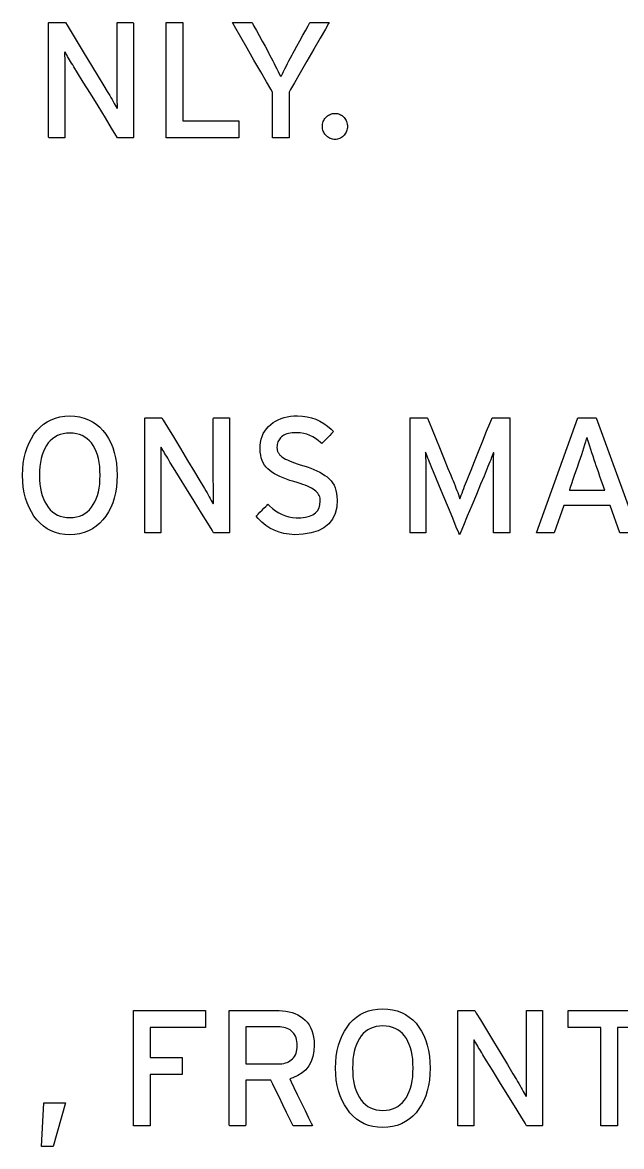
# Model space of a CAD drawing. Extents: x 1 to 47.7, y 0.2 to 35.
# Drawn here: x 10.82 to 12.182, y 24.453 to 27.012 of the extents above; entities that cross this region are included whole.
import ezdxf

# ---------------------------------------------------------------- set-up
doc = ezdxf.new("R2010")
doc.units = 0
doc.header["$MEASUREMENT"] = 0
doc.layers.add('7_0_____DWG', color=7, linetype='CONTINUOUS')

msp = doc.modelspace()

# ---------------------------------------------------------------- linework, layer by layer
at = {"layer": '7_0_____DWG'}
for points in [[(11.0358, 26.75), (11.0321, 26.756), (11.0223, 26.772), (11.0081, 26.7951), (10.9914, 26.8222), (10.9741, 26.8504), (10.9579, 26.8766), (10.9447, 26.898), (10.9365, 26.9114), (10.9338, 26.9158), (10.9313, 26.9199), (10.929, 26.9239), (10.9267, 26.9277), (10.9244, 26.9315), (10.9223, 26.9352), (10.9202, 26.9387), (10.9182, 26.9421), (10.9163, 26.9454), (10.9155, 26.9433), (10.9155, 26.937), (10.9156, 26.9305), (10.9156, 26.9237), (10.9156, 26.9168), (10.9157, 26.9097), (10.9157, 26.9024), (10.9158, 26.8949), (10.9159, 26.8871), (10.9159, 26.8823), (10.9159, 26.8701), (10.9159, 26.8517), (10.9159, 26.8297), (10.9159, 26.8063), (10.9159, 26.7843), (10.9159, 26.7659), (10.9159, 26.7537), (10.9159, 26.75), (10.9142, 26.75), (10.9103, 26.75), (10.9049, 26.75), (10.8988, 26.75), (10.8925, 26.75), (10.8867, 26.75), (10.8821, 26.75), (10.8794, 26.75), (10.8789, 26.7518), (10.8789, 26.7688), (10.8789, 26.7998), (10.8789, 26.8399), (10.8789, 26.8844), (10.8789, 26.9286), (10.8789, 26.9677), (10.8789, 26.9969), (10.8789, 27.0116), (10.8797, 27.0124), (10.8829, 27.0124), (10.8879, 27.0124), (10.8941, 27.0124), (10.9007, 27.0124), (10.9071, 27.0124), (10.9126, 27.0124), (10.9163, 27.0124), (10.9178, 27.0124), (10.9213, 27.0065), (10.9307, 26.9909), (10.9442, 26.9685), (10.9602, 26.9421), (10.9767, 26.9147), (10.9921, 26.8892), (11.0046, 26.8684), (11.0125, 26.8553), (11.0152, 26.8508), (11.0181, 26.8459), (11.0208, 26.8412), (11.0234, 26.8367), (11.0259, 26.8323), (11.0282, 26.8281), (11.0305, 26.8241), (11.0326, 26.8202), (11.0347, 26.8166), (11.0354, 26.8187), (11.0354, 26.8252), (11.0353, 26.8318), (11.0353, 26.8387), (11.0352, 26.8458), (11.0352, 26.853), (11.0352, 26.8604), (11.0351, 26.868), (11.0351, 26.8758), (11.0351, 26.8806), (11.0351, 26.8928), (11.0351, 26.9111), (11.0351, 26.9331), (11.0351, 26.9563), (11.0351, 26.9783), (11.0351, 26.9966), (11.0351, 27.0087), (11.0352, 27.0124), (11.0369, 27.0124), (11.0407, 27.0124), (11.0461, 27.0124), (11.0522, 27.0124), (11.0586, 27.0124), (11.0643, 27.0124), (11.0689, 27.0124), (11.0716, 27.0124), (11.0721, 27.0105), (11.0721, 26.9935), (11.0721, 26.9626), (11.0721, 26.9225), (11.0721, 26.878), (11.0721, 26.8338), (11.0721, 26.7947), (11.0721, 26.7654), (11.0721, 26.7508), (11.0714, 26.75), (11.0684, 26.75), (11.0637, 26.75), (11.0579, 26.75), (11.0517, 26.75), (11.0458, 26.75), (11.0407, 26.75), (11.0372, 26.75)], [(11.4262, 26.8537), (11.4262, 26.8498), (11.4262, 26.8396), (11.4262, 26.8248), (11.4262, 26.8076), (11.4262, 26.7897), (11.4262, 26.7731), (11.4262, 26.7597), (11.4262, 26.7516), (11.426, 26.75), (11.4237, 26.75), (11.4192, 26.75), (11.4134, 26.75), (11.4069, 26.75), (11.4004, 26.75), (11.3947, 26.75), (11.3904, 26.75), (11.3883, 26.75), (11.3882, 26.7521), (11.3882, 26.7608), (11.3882, 26.7745), (11.3882, 26.7913), (11.3882, 26.8092), (11.3882, 26.8264), (11.3882, 26.8408), (11.3882, 26.8506), (11.3881, 26.8539), (11.3842, 26.8608), (11.3747, 26.8772), (11.3615, 26.9002), (11.3462, 26.9268), (11.3305, 26.9541), (11.3161, 26.9792), (11.3047, 26.999), (11.2981, 27.0106), (11.2974, 27.0124), (11.3004, 27.0124), (11.3058, 27.0124), (11.3128, 27.0124), (11.3204, 27.0124), (11.328, 27.0124), (11.3346, 27.0124), (11.3394, 27.0124), (11.3416, 27.0124), (11.3427, 27.0106), (11.3462, 27.0041), (11.3516, 26.9943), (11.3581, 26.9824), (11.3649, 26.9699), (11.3714, 26.9581), (11.3767, 26.9483), (11.3802, 26.9418), (11.3819, 26.9387), (11.3856, 26.9317), (11.3891, 26.9251), (11.3924, 26.9186), (11.3955, 26.9124), (11.3985, 26.9065), (11.4013, 26.9008), (11.4039, 26.8954), (11.4064, 26.8902), (11.4087, 26.8906), (11.4111, 26.8956), (11.4136, 26.901), (11.4164, 26.9066), (11.4194, 26.9125), (11.4225, 26.9187), (11.4259, 26.9252), (11.4294, 26.9319), (11.4332, 26.939), (11.4348, 26.9419), (11.4385, 26.9487), (11.4441, 26.9588), (11.4506, 26.9709), (11.4575, 26.9834), (11.464, 26.9952), (11.4693, 27.0048), (11.4726, 27.0109), (11.4735, 27.0124), (11.476, 27.0124), (11.4809, 27.0124), (11.4876, 27.0124), (11.495, 27.0124), (11.5026, 27.0124), (11.5093, 27.0124), (11.5144, 27.0124), (11.5171, 27.0124), (11.5159, 27.0099), (11.5088, 26.9975), (11.4971, 26.977), (11.4825, 26.9517), (11.4668, 26.9243), (11.4516, 26.8978), (11.4386, 26.8753), (11.4296, 26.8596)], [(11.559, 26.7754), (11.5588, 26.7726), (11.5584, 26.7699), (11.5578, 26.7673), (11.5569, 26.7648), (11.5559, 26.7624), (11.5547, 26.7601), (11.5532, 26.758), (11.5516, 26.7559), (11.5497, 26.7539), (11.5477, 26.7521), (11.5456, 26.7506), (11.5434, 26.7492), (11.541, 26.7481), (11.5386, 26.7472), (11.536, 26.7465), (11.5332, 26.746), (11.5304, 26.7458), (11.5276, 26.746), (11.525, 26.7465), (11.5225, 26.7472), (11.52, 26.7481), (11.5177, 26.7492), (11.5155, 26.7506), (11.5134, 26.7521), (11.5114, 26.7539), (11.5095, 26.7559), (11.5077, 26.758), (11.5062, 26.7601), (11.5048, 26.7624), (11.5038, 26.7648), (11.5029, 26.7673), (11.5023, 26.7699), (11.502, 26.7726), (11.5019, 26.7754), (11.502, 26.7784), (11.5023, 26.7812), (11.5029, 26.784), (11.5038, 26.7866), (11.5048, 26.789), (11.5062, 26.7914), (11.5077, 26.7937), (11.5095, 26.7958), (11.5114, 26.7978), (11.5134, 26.7995), (11.5155, 26.801), (11.5177, 26.8023), (11.52, 26.8034), (11.5225, 26.8042), (11.525, 26.8048), (11.5276, 26.8053), (11.5304, 26.8054), (11.5332, 26.8053), (11.536, 26.8048), (11.5386, 26.8042), (11.541, 26.8034), (11.5434, 26.8023), (11.5456, 26.801), (11.5477, 26.7995), (11.5497, 26.7978), (11.5516, 26.7958), (11.5532, 26.7937), (11.5547, 26.7914), (11.5559, 26.789), (11.5569, 26.7866), (11.5578, 26.784), (11.5584, 26.7812), (11.5588, 26.7784)], [(11.0349, 25.9813), (11.0344, 25.9673), (11.0332, 25.954), (11.0312, 25.9414), (11.0284, 25.9295), (11.0248, 25.9182), (11.0204, 25.9076), (11.0153, 25.8977), (11.0094, 25.8884), (11.0027, 25.8798), (10.9953, 25.872), (10.9873, 25.8652), (10.9788, 25.8595), (10.9696, 25.8547), (10.9598, 25.851), (10.9495, 25.8482), (10.9386, 25.8465), (10.9271, 25.8458), (10.9156, 25.8465), (10.9048, 25.8482), (10.8946, 25.851), (10.885, 25.8547), (10.8759, 25.8595), (10.8675, 25.8652), (10.8597, 25.872), (10.8524, 25.8798), (10.8457, 25.8884), (10.8397, 25.8977), (10.8344, 25.9076), (10.83, 25.9182), (10.8263, 25.9295), (10.8234, 25.9414), (10.8214, 25.954), (10.8201, 25.9673), (10.8196, 25.9813), (10.8201, 25.9953), (10.8214, 26.0086), (10.8234, 26.0212), (10.8263, 26.0332), (10.83, 26.0446), (10.8344, 26.0552), (10.8397, 26.0653), (10.8457, 26.0746), (10.8524, 26.0833), (10.8597, 26.0909), (10.8675, 26.0976), (10.8759, 26.1032), (10.885, 26.1079), (10.8946, 26.1116), (10.9048, 26.1142), (10.9156, 26.1159), (10.9271, 26.1166), (10.9386, 26.1159), (10.9495, 26.1142), (10.9598, 26.1116), (10.9696, 26.1079), (10.9788, 26.1032), (10.9873, 26.0976), (10.9953, 26.0909), (11.0027, 26.0833), (11.0094, 26.0746), (11.0153, 26.0653), (11.0204, 26.0552), (11.0248, 26.0446), (11.0284, 26.0332), (11.0312, 26.0212), (11.0332, 26.0086), (11.0344, 25.9953)], [(11.2544, 25.85), (11.2508, 25.856), (11.2409, 25.872), (11.2267, 25.8951), (11.21, 25.9222), (11.1927, 25.9504), (11.1765, 25.9766), (11.1634, 25.998), (11.1551, 26.0114), (11.1524, 26.0158), (11.15, 26.0199), (11.1476, 26.0239), (11.1453, 26.0278), (11.143, 26.0315), (11.1409, 26.0352), (11.1388, 26.0387), (11.1368, 26.0421), (11.1349, 26.0454), (11.1341, 26.0433), (11.1342, 26.037), (11.1342, 26.0305), (11.1342, 26.0237), (11.1342, 26.0168), (11.1343, 26.0097), (11.1343, 26.0024), (11.1344, 25.9949), (11.1345, 25.9871), (11.1345, 25.9823), (11.1345, 25.9701), (11.1345, 25.9517), (11.1345, 25.9297), (11.1345, 25.9063), (11.1345, 25.8843), (11.1345, 25.8659), (11.1345, 25.8537), (11.1345, 25.85), (11.1328, 25.85), (11.1289, 25.85), (11.1236, 25.85), (11.1174, 25.85), (11.1111, 25.85), (11.1053, 25.85), (11.1007, 25.85), (11.098, 25.85), (11.0976, 25.8518), (11.0976, 25.8688), (11.0976, 25.8998), (11.0976, 25.9399), (11.0976, 25.9844), (11.0976, 26.0286), (11.0976, 26.0677), (11.0976, 26.0969), (11.0976, 26.1116), (11.0983, 26.1124), (11.1015, 26.1124), (11.1065, 26.1124), (11.1127, 26.1124), (11.1194, 26.1124), (11.1257, 26.1124), (11.1312, 26.1124), (11.135, 26.1124), (11.1364, 26.1124), (11.1399, 26.1065), (11.1493, 26.091), (11.1629, 26.0685), (11.1788, 26.0421), (11.1953, 26.0147), (11.2107, 25.9892), (11.2233, 25.9684), (11.2312, 25.9553), (11.2338, 25.9508), (11.2367, 25.9459), (11.2394, 25.9412), (11.242, 25.9367), (11.2445, 25.9323), (11.2469, 25.9281), (11.2491, 25.9241), (11.2513, 25.9202), (11.2533, 25.9166), (11.2541, 25.9187), (11.254, 25.9252), (11.2539, 25.9319), (11.2539, 25.9387), (11.2538, 25.9458), (11.2538, 25.953), (11.2538, 25.9604), (11.2537, 25.968), (11.2537, 25.9758), (11.2537, 25.9806), (11.2537, 25.9928), (11.2537, 26.0111), (11.2537, 26.0331), (11.2537, 26.0563), (11.2537, 26.0783), (11.2537, 26.0966), (11.2537, 26.1087), (11.2538, 26.1124), (11.2555, 26.1124), (11.2593, 26.1124), (11.2647, 26.1124), (11.2709, 26.1124), (11.2772, 26.1124), (11.2829, 26.1124), (11.2875, 26.1124), (11.2902, 26.1124), (11.2907, 26.1105), (11.2907, 26.0935), (11.2907, 26.0626), (11.2907, 26.0225), (11.2907, 25.978), (11.2907, 25.9338), (11.2907, 25.8947), (11.2907, 25.8654), (11.2907, 25.8508), (11.29, 25.85), (11.287, 25.85), (11.2823, 25.85), (11.2766, 25.85), (11.2704, 25.85), (11.2644, 25.85), (11.2593, 25.85), (11.2558, 25.85)], [(11.5355, 25.9253), (11.5344, 25.9088), (11.5309, 25.8941), (11.5249, 25.8814), (11.5164, 25.8707), (11.5055, 25.8618), (11.4921, 25.8549), (11.4763, 25.8499), (11.458, 25.8469), (11.4389, 25.8459), (11.4264, 25.8469), (11.4145, 25.8489), (11.4032, 25.8519), (11.3925, 25.856), (11.3824, 25.8611), (11.3729, 25.8672), (11.364, 25.8744), (11.3557, 25.8826), (11.3511, 25.8883), (11.3527, 25.89), (11.3558, 25.8931), (11.3599, 25.8971), (11.3645, 25.9017), (11.369, 25.9062), (11.3731, 25.9103), (11.3763, 25.9135), (11.378, 25.9152), (11.3819, 25.9115), (11.3886, 25.9054), (11.3955, 25.9), (11.4026, 25.8954), (11.41, 25.8916), (11.4177, 25.8886), (11.4257, 25.8864), (11.4339, 25.8849), (11.4423, 25.8843), (11.4531, 25.8845), (11.4634, 25.8857), (11.4723, 25.888), (11.4798, 25.8912), (11.486, 25.8954), (11.4908, 25.9006), (11.4942, 25.9068), (11.4963, 25.9139), (11.4971, 25.9221), (11.4969, 25.9257), (11.4965, 25.9289), (11.4957, 25.932), (11.4946, 25.9349), (11.4932, 25.9377), (11.4914, 25.9404), (11.4893, 25.9429), (11.487, 25.9453), (11.4842, 25.9476), (11.4809, 25.9498), (11.4772, 25.952), (11.4729, 25.9542), (11.4682, 25.9564), (11.4629, 25.9585), (11.4572, 25.9606), (11.451, 25.9627), (11.4443, 25.9648), (11.4366, 25.967), (11.428, 25.9696), (11.4199, 25.9724), (11.4123, 25.9753), (11.4052, 25.9784), (11.3987, 25.9816), (11.3927, 25.9849), (11.3872, 25.9884), (11.3822, 25.992), (11.3777, 25.9957), (11.3737, 25.9998), (11.3702, 26.0043), (11.3673, 26.0093), (11.3648, 26.0148), (11.3629, 26.0207), (11.3615, 26.0271), (11.3605, 26.034), (11.3601, 26.0413), (11.3603, 26.049), (11.3612, 26.0563), (11.3626, 26.0633), (11.3647, 26.0699), (11.3674, 26.0761), (11.3706, 26.0819), (11.3746, 26.0874), (11.3791, 26.0924), (11.3842, 26.0971), (11.3897, 26.1012), (11.3954, 26.1048), (11.4015, 26.1079), (11.4079, 26.1105), (11.4146, 26.1127), (11.4216, 26.1144), (11.429, 26.1156), (11.4367, 26.1163), (11.4451, 26.1166), (11.4563, 26.116), (11.467, 26.1144), (11.4772, 26.112), (11.487, 26.1087), (11.4964, 26.1045), (11.5053, 26.0994), (11.5137, 26.0934), (11.5217, 26.0865), (11.5271, 26.0809), (11.5256, 26.0794), (11.5227, 26.0763), (11.5187, 26.0722), (11.5142, 26.0676), (11.5097, 26.0629), (11.5056, 26.0586), (11.5023, 26.0552), (11.5005, 26.0533), (11.4977, 26.0557), (11.4922, 26.0607), (11.4863, 26.0652), (11.48, 26.0689), (11.4735, 26.0721), (11.4665, 26.0746), (11.4593, 26.0764), (11.4516, 26.0776), (11.4437, 26.0781), (11.4377, 26.078), (11.433, 26.0777), (11.4286, 26.0771), (11.4246, 26.0764), (11.4208, 26.0753), (11.4174, 26.0741), (11.4143, 26.0727), (11.4115, 26.071), (11.409, 26.0691), (11.4068, 26.0669), (11.4048, 26.0646), (11.4032, 26.0622), (11.4017, 26.0597), (11.4006, 26.0571), (11.3997, 26.0543), (11.399, 26.0515), (11.3987, 26.0485), (11.3985, 26.0454), (11.3986, 26.0439), (11.3987, 26.0424), (11.3988, 26.041), (11.3991, 26.0396), (11.3993, 26.0383), (11.3997, 26.037), (11.4001, 26.0358), (11.4006, 26.0346), (11.4012, 26.0335), (11.4018, 26.0322), (11.4025, 26.031), (11.4034, 26.0298), (11.4044, 26.0286), (11.4054, 26.0274), (11.4066, 26.0262), (11.4079, 26.0251), (11.4092, 26.0239), (11.4113, 26.0224), (11.4145, 26.0204), (11.4182, 26.0183), (11.4225, 26.0162), (11.4272, 26.0141), (11.4325, 26.0119), (11.4383, 26.0098), (11.4445, 26.0076), (11.4513, 26.0054), (11.4593, 26.003), (11.4675, 26.0003), (11.4753, 25.9975), (11.4826, 25.9945), (11.4895, 25.9914), (11.4959, 25.9881), (11.502, 25.9847), (11.5076, 25.9811), (11.5127, 25.9774), (11.5174, 25.9734), (11.5216, 25.969), (11.5252, 25.9641), (11.5283, 25.9588), (11.5308, 25.953), (11.5328, 25.9468), (11.5342, 25.9401), (11.5351, 25.9329)], [(11.8911, 25.8499), (11.8911, 25.8549), (11.8911, 25.8682), (11.8911, 25.8875), (11.8911, 25.9101), (11.8911, 25.9337), (11.8911, 25.9558), (11.8911, 25.9739), (11.8911, 25.9857), (11.8911, 25.9902), (11.8911, 25.9966), (11.8911, 26.0027), (11.8912, 26.0085), (11.8913, 26.0139), (11.8914, 26.0191), (11.8915, 26.0239), (11.8916, 26.0285), (11.8917, 26.0327), (11.8912, 26.0333), (11.8898, 26.0296), (11.8883, 26.0256), (11.8866, 26.0214), (11.8848, 26.0168), (11.8829, 26.0119), (11.8808, 26.0067), (11.8786, 26.0013), (11.8763, 25.9955), (11.8745, 25.9911), (11.8697, 25.9795), (11.8619, 25.9609), (11.8522, 25.9377), (11.8417, 25.9126), (11.8315, 25.8883), (11.8228, 25.8673), (11.8165, 25.8523), (11.8138, 25.8459), (11.812, 25.85), (11.8065, 25.8634), (11.7983, 25.8833), (11.7884, 25.9071), (11.7781, 25.9322), (11.7682, 25.956), (11.76, 25.9759), (11.7545, 25.9893), (11.7525, 25.9942), (11.7501, 26), (11.748, 26.0055), (11.7459, 26.0108), (11.7439, 26.0157), (11.7421, 26.0204), (11.7404, 26.0247), (11.7388, 26.0288), (11.7373, 26.0325), (11.7364, 26.0336), (11.7366, 26.0294), (11.7367, 26.025), (11.7368, 26.0202), (11.7369, 26.0151), (11.737, 26.0097), (11.737, 26.004), (11.7371, 25.998), (11.7371, 25.9916), (11.7371, 25.9871), (11.7371, 25.9772), (11.7371, 25.9603), (11.7371, 25.9388), (11.7371, 25.9154), (11.7371, 25.8923), (11.7371, 25.8721), (11.7371, 25.8572), (11.7371, 25.8501), (11.7363, 25.8499), (11.7333, 25.8499), (11.7286, 25.8499), (11.7229, 25.8499), (11.7168, 25.8499), (11.711, 25.8499), (11.706, 25.8499), (11.7025, 25.8499), (11.7013, 25.8499), (11.7013, 25.8593), (11.7013, 25.8846), (11.7013, 25.9209), (11.7013, 25.9637), (11.7013, 26.0084), (11.7013, 26.0502), (11.7013, 26.0844), (11.7013, 26.1066), (11.7013, 26.1124), (11.7033, 26.1124), (11.7075, 26.1124), (11.7133, 26.1124), (11.7198, 26.1124), (11.7265, 26.1124), (11.7325, 26.1124), (11.7373, 26.1124), (11.7401, 26.1124), (11.741, 26.1113), (11.7447, 26.1023), (11.7514, 26.0859), (11.76, 26.0647), (11.7696, 26.0411), (11.7791, 26.0177), (11.7876, 25.9969), (11.7939, 25.9813), (11.7972, 25.9732), (11.7991, 25.9687), (11.8014, 25.963), (11.8037, 25.9576), (11.8058, 25.9522), (11.8078, 25.947), (11.8097, 25.942), (11.8114, 25.9372), (11.8131, 25.9325), (11.8147, 25.928), (11.8162, 25.9314), (11.8179, 25.936), (11.8196, 25.9408), (11.8215, 25.9457), (11.8234, 25.9509), (11.8255, 25.9562), (11.8277, 25.9617), (11.8299, 25.9674), (11.8321, 25.9726), (11.8345, 25.9787), (11.8402, 25.9929), (11.8481, 26.0128), (11.8573, 26.0358), (11.8668, 26.0596), (11.8755, 26.0815), (11.8826, 26.0992), (11.887, 26.1101), (11.888, 26.1124), (11.8904, 26.1124), (11.8949, 26.1124), (11.901, 26.1124), (11.9078, 26.1124), (11.9146, 26.1124), (11.9208, 26.1124), (11.9255, 26.1124), (11.9282, 26.1124), (11.9285, 26.1094), (11.9285, 26.0906), (11.9285, 26.0586), (11.9285, 26.0181), (11.9285, 25.9737), (11.9285, 25.93), (11.9285, 25.8918), (11.9285, 25.8637), (11.9285, 25.8504), (11.9276, 25.8499), (11.9245, 25.8499), (11.9196, 25.8499), (11.9137, 25.8499), (11.9073, 25.8499), (11.9012, 25.8499), (11.896, 25.8499), (11.8924, 25.8499)], [(10.9961, 25.9813), (10.9959, 25.9916), (10.9952, 26.0014), (10.994, 26.0106), (10.9923, 26.0193), (10.9901, 26.0275), (10.9874, 26.0351), (10.9843, 26.0423), (10.9807, 26.0488), (10.9766, 26.0548), (10.972, 26.06), (10.967, 26.0646), (10.9615, 26.0684), (10.9555, 26.0716), (10.9491, 26.0741), (10.9422, 26.0759), (10.9349, 26.077), (10.9271, 26.0774), (10.9194, 26.077), (10.9122, 26.0759), (10.9055, 26.0741), (10.8992, 26.0716), (10.8933, 26.0684), (10.8878, 26.0646), (10.8828, 26.06), (10.8783, 26.0548), (10.8741, 26.0488), (10.8704, 26.0423), (10.8672, 26.0351), (10.8645, 26.0275), (10.8623, 26.0193), (10.8606, 26.0106), (10.8594, 26.0014), (10.8586, 25.9916), (10.8584, 25.9813), (10.8586, 25.9711), (10.8594, 25.9614), (10.8606, 25.9523), (10.8623, 25.9437), (10.8645, 25.9356), (10.8672, 25.928), (10.8704, 25.921), (10.8741, 25.9144), (10.8783, 25.9083), (10.8828, 25.9029), (10.8878, 25.8981), (10.8933, 25.8941), (10.8992, 25.8908), (10.9055, 25.8882), (10.9122, 25.8864), (10.9194, 25.8853), (10.9271, 25.8849), (10.9349, 25.8853), (10.9422, 25.8864), (10.9491, 25.8882), (10.9555, 25.8908), (10.9615, 25.8941), (10.967, 25.8981), (10.972, 25.9029), (10.9766, 25.9083), (10.9807, 25.9144), (10.9843, 25.921), (10.9874, 25.928), (10.9901, 25.9356), (10.9923, 25.9437), (10.994, 25.9523), (10.9952, 25.9614), (10.9959, 25.9711)], [(12.1233, 26.0078), (12.1204, 26.0164), (12.1176, 26.0247), (12.115, 26.0327), (12.1125, 26.0402), (12.1101, 26.0475), (12.1079, 26.0543), (12.1058, 26.0609), (12.1039, 26.0671), (12.1021, 26.0635), (12.1003, 26.0571), (12.0982, 26.0504), (12.096, 26.0433), (12.0936, 26.0358), (12.0911, 26.0279), (12.0884, 26.0197), (12.0855, 26.011), (12.084, 26.0065), (12.0822, 26.0015), (12.0793, 25.9932), (12.0758, 25.9829), (12.072, 25.972), (12.0684, 25.9617), (12.0655, 25.9534), (12.0637, 25.9483), (12.064, 25.9474), (12.0697, 25.9474), (12.0802, 25.9474), (12.0936, 25.9474), (12.1083, 25.9474), (12.1225, 25.9474), (12.1344, 25.9474), (12.1422, 25.9474), (12.1443, 25.9475), (12.1431, 25.9509), (12.1406, 25.9581), (12.1372, 25.9678), (12.1334, 25.9787), (12.1297, 25.9895), (12.1264, 25.9988), (12.1242, 26.0053)], [(11.4832, 24.6839), (11.4822, 24.67), (11.4798, 24.6574), (11.476, 24.6461), (11.4707, 24.6362), (11.4639, 24.6275), (11.4557, 24.6202), (11.4461, 24.6142), (11.435, 24.6095), (11.4275, 24.6067), (11.4307, 24.6001), (11.4368, 24.5875), (11.4447, 24.5711), (11.4536, 24.5528), (11.4624, 24.5345), (11.4702, 24.5184), (11.4761, 24.5063), (11.479, 24.5003), (11.4782, 24.5), (11.4746, 24.5), (11.4687, 24.5), (11.4616, 24.5), (11.454, 24.5), (11.4468, 24.5), (11.4406, 24.5), (11.4365, 24.5), (11.4351, 24.5), (11.4329, 24.5045), (11.4277, 24.5153), (11.4204, 24.5304), (11.412, 24.5478), (11.4033, 24.5657), (11.3953, 24.5821), (11.3891, 24.595), (11.3854, 24.6026), (11.3843, 24.6038), (11.3805, 24.6038), (11.3735, 24.6038), (11.3646, 24.6038), (11.3547, 24.6038), (11.345, 24.6038), (11.3365, 24.6038), (11.3303, 24.6038), (11.3274, 24.6038), (11.3274, 24.6012), (11.3274, 24.592), (11.3274, 24.5779), (11.3274, 24.5609), (11.3274, 24.5429), (11.3274, 24.5259), (11.3274, 24.5119), (11.3274, 24.5026), (11.3273, 24.5), (11.3255, 24.5), (11.3214, 24.5), (11.3159, 24.5), (11.3096, 24.5), (11.3032, 24.5), (11.2974, 24.5), (11.2929, 24.5), (11.2904, 24.5), (11.2901, 24.503), (11.2901, 24.5222), (11.2901, 24.5549), (11.2901, 24.5963), (11.2901, 24.6415), (11.2901, 24.6856), (11.2901, 24.7237), (11.2901, 24.7509), (11.2901, 24.7623), (11.2935, 24.7624), (11.304, 24.7624), (11.3195, 24.7624), (11.3379, 24.7624), (11.3571, 24.7624), (11.3752, 24.7624), (11.3899, 24.7624), (11.3993, 24.7624), (11.4037, 24.7624), (11.4114, 24.762), (11.4189, 24.7611), (11.4261, 24.7597), (11.4329, 24.7578), (11.4395, 24.7554), (11.4457, 24.7525), (11.4517, 24.7491), (11.4573, 24.7452), (11.4626, 24.7408), (11.4674, 24.7357), (11.4715, 24.73), (11.475, 24.7238), (11.4779, 24.717), (11.4801, 24.7096), (11.4818, 24.7016), (11.4828, 24.6931)], [(11.7471, 24.6313), (11.7466, 24.6173), (11.7453, 24.604), (11.7433, 24.5914), (11.7405, 24.5794), (11.7369, 24.5682), (11.7326, 24.5576), (11.7275, 24.5477), (11.7216, 24.5384), (11.7149, 24.5298), (11.7075, 24.522), (11.6995, 24.5152), (11.6909, 24.5095), (11.6818, 24.5047), (11.672, 24.501), (11.6617, 24.4982), (11.6507, 24.4965), (11.6392, 24.4958), (11.6278, 24.4965), (11.617, 24.4982), (11.6067, 24.501), (11.5971, 24.5047), (11.5881, 24.5095), (11.5797, 24.5152), (11.5718, 24.522), (11.5646, 24.5298), (11.5579, 24.5384), (11.5518, 24.5477), (11.5466, 24.5576), (11.5421, 24.5682), (11.5385, 24.5794), (11.5356, 24.5914), (11.5335, 24.604), (11.5322, 24.6173), (11.5318, 24.6313), (11.5322, 24.6452), (11.5335, 24.6586), (11.5356, 24.6712), (11.5385, 24.6832), (11.5421, 24.6945), (11.5466, 24.7052), (11.5518, 24.7152), (11.5579, 24.7246), (11.5646, 24.7333), (11.5718, 24.7409), (11.5797, 24.7476), (11.5881, 24.7532), (11.5971, 24.7579), (11.6067, 24.7616), (11.617, 24.7642), (11.6278, 24.7659), (11.6392, 24.7666), (11.6507, 24.7659), (11.6617, 24.7642), (11.672, 24.7616), (11.6818, 24.7579), (11.6909, 24.7532), (11.6995, 24.7476), (11.7075, 24.7409), (11.7149, 24.7333), (11.7216, 24.7246), (11.7275, 24.7152), (11.7326, 24.7052), (11.7369, 24.6945), (11.7405, 24.6832), (11.7433, 24.6712), (11.7453, 24.6586), (11.7466, 24.6452)], [(11.9666, 24.5), (11.9629, 24.506), (11.953, 24.522), (11.9389, 24.5451), (11.9222, 24.5722), (11.9048, 24.6004), (11.8887, 24.6266), (11.8755, 24.648), (11.8672, 24.6614), (11.8646, 24.6658), (11.8621, 24.6699), (11.8597, 24.6739), (11.8574, 24.6777), (11.8552, 24.6815), (11.8531, 24.6852), (11.851, 24.6887), (11.849, 24.6921), (11.8471, 24.6954), (11.8463, 24.6933), (11.8463, 24.687), (11.8463, 24.6805), (11.8464, 24.6737), (11.8464, 24.6668), (11.8464, 24.6597), (11.8465, 24.6524), (11.8466, 24.6449), (11.8467, 24.6371), (11.8467, 24.6323), (11.8467, 24.6201), (11.8467, 24.6017), (11.8467, 24.5797), (11.8467, 24.5563), (11.8467, 24.5343), (11.8467, 24.5159), (11.8467, 24.5037), (11.8466, 24.5), (11.8449, 24.5), (11.8411, 24.5), (11.8357, 24.5), (11.8296, 24.5), (11.8233, 24.5), (11.8175, 24.5), (11.8129, 24.5), (11.8102, 24.5), (11.8097, 24.5018), (11.8097, 24.5188), (11.8097, 24.5498), (11.8097, 24.5899), (11.8097, 24.6344), (11.8097, 24.6786), (11.8097, 24.7177), (11.8097, 24.7469), (11.8097, 24.7616), (11.8105, 24.7624), (11.8136, 24.7624), (11.8187, 24.7624), (11.8249, 24.7624), (11.8315, 24.7624), (11.8379, 24.7624), (11.8433, 24.7624), (11.8471, 24.7624), (11.8485, 24.7624), (11.8521, 24.7565), (11.8615, 24.7409), (11.875, 24.7185), (11.8909, 24.6921), (11.9075, 24.6647), (11.9229, 24.6392), (11.9354, 24.6184), (11.9433, 24.6053), (11.946, 24.6008), (11.9488, 24.5959), (11.9516, 24.5912), (11.9542, 24.5867), (11.9566, 24.5823), (11.959, 24.5781), (11.9613, 24.5741), (11.9634, 24.5702), (11.9654, 24.5666), (11.9662, 24.5687), (11.9661, 24.5752), (11.9661, 24.5818), (11.966, 24.5887), (11.966, 24.5958), (11.9659, 24.603), (11.9659, 24.6104), (11.9659, 24.618), (11.9659, 24.6258), (11.9659, 24.6306), (11.9659, 24.6428), (11.9659, 24.6611), (11.9659, 24.6831), (11.9659, 24.7063), (11.9659, 24.7283), (11.9659, 24.7466), (11.9659, 24.7587), (11.9659, 24.7624), (11.9676, 24.7624), (11.9715, 24.7624), (11.9769, 24.7624), (11.983, 24.7624), (11.9893, 24.7624), (11.9951, 24.7624), (11.9997, 24.7624), (12.0024, 24.7624), (12.0029, 24.7605), (12.0029, 24.7435), (12.0029, 24.7126), (12.0029, 24.6725), (12.0029, 24.628), (12.0029, 24.5838), (12.0029, 24.5447), (12.0029, 24.5154), (12.0029, 24.5008), (12.0022, 24.5), (11.9992, 24.5), (11.9945, 24.5), (11.9887, 24.5), (11.9825, 24.5), (11.9765, 24.5), (11.9715, 24.5), (11.9679, 24.5)], [(11.7083, 24.6313), (11.708, 24.6416), (11.7073, 24.6514), (11.7061, 24.6606), (11.7044, 24.6693), (11.7023, 24.6775), (11.6996, 24.6851), (11.6965, 24.6922), (11.6929, 24.6988), (11.6888, 24.7048), (11.6842, 24.71), (11.6791, 24.7146), (11.6736, 24.7184), (11.6676, 24.7216), (11.6612, 24.7241), (11.6544, 24.7259), (11.647, 24.727), (11.6392, 24.7274), (11.6316, 24.727), (11.6244, 24.7259), (11.6176, 24.7241), (11.6113, 24.7216), (11.6054, 24.7184), (11.6, 24.7146), (11.595, 24.71), (11.5904, 24.7048), (11.5863, 24.6988), (11.5826, 24.6922), (11.5794, 24.6851), (11.5767, 24.6775), (11.5745, 24.6693), (11.5728, 24.6606), (11.5715, 24.6514), (11.5708, 24.6416), (11.5705, 24.6313), (11.5708, 24.6211), (11.5715, 24.6114), (11.5728, 24.6023), (11.5745, 24.5937), (11.5767, 24.5856), (11.5794, 24.578), (11.5826, 24.571), (11.5863, 24.5644), (11.5904, 24.5583), (11.595, 24.5529), (11.6, 24.5481), (11.6054, 24.5441), (11.6113, 24.5408), (11.6176, 24.5382), (11.6244, 24.5364), (11.6316, 24.5353), (11.6392, 24.5349), (11.647, 24.5353), (11.6544, 24.5364), (11.6612, 24.5382), (11.6676, 24.5408), (11.6736, 24.5441), (11.6791, 24.5481), (11.6842, 24.5529), (11.6888, 24.5583), (11.6929, 24.5644), (11.6965, 24.571), (11.6996, 24.578), (11.7023, 24.5856), (11.7044, 24.5937), (11.7061, 24.6023), (11.7073, 24.6114), (11.708, 24.6211)], [(11.4448, 24.6828), (11.4445, 24.6877), (11.444, 24.6922), (11.4431, 24.6965), (11.442, 24.7005), (11.4405, 24.7041), (11.4387, 24.7075), (11.4366, 24.7105), (11.4342, 24.7133), (11.4315, 24.7158), (11.4285, 24.7181), (11.4252, 24.7201), (11.4218, 24.7218), (11.4181, 24.7231), (11.4141, 24.7241), (11.4099, 24.7249), (11.4055, 24.7253), (11.4014, 24.7254), (11.3978, 24.7254), (11.3896, 24.7254), (11.3783, 24.7254), (11.3654, 24.7254), (11.3524, 24.7254), (11.3408, 24.7254), (11.332, 24.7254), (11.3276, 24.7254), (11.3274, 24.7237), (11.3274, 24.7163), (11.3274, 24.7047), (11.3274, 24.6906), (11.3274, 24.6756), (11.3274, 24.6615), (11.3274, 24.6499), (11.3274, 24.6425), (11.3276, 24.6408), (11.332, 24.6408), (11.3408, 24.6408), (11.3524, 24.6408), (11.3654, 24.6408), (11.3783, 24.6408), (11.3896, 24.6408), (11.3978, 24.6408), (11.4014, 24.6408), (11.4054, 24.6409), (11.4098, 24.6413), (11.4139, 24.642), (11.4178, 24.643), (11.4215, 24.6442), (11.4249, 24.6458), (11.4281, 24.6477), (11.4311, 24.6499), (11.4339, 24.6523), (11.4364, 24.655), (11.4385, 24.6581), (11.4404, 24.6614), (11.4419, 24.6651), (11.4431, 24.6691), (11.444, 24.6733), (11.4445, 24.6779)]]:
    msp.add_lwpolyline(points, close=True, dxfattribs=at)
for points in [[(11.1466, 26.75), (11.1466, 27.0124), (11.1847, 27.0124), (11.1847, 26.7884), (11.3115, 26.7884), (11.3115, 26.75), (11.1466, 26.75)], [(12.1784, 25.85), (12.1564, 25.9123), (12.0513, 25.9123), (12.0295, 25.85), (11.9887, 25.85), (12.0832, 26.1124), (12.1249, 26.1124), (12.2205, 25.85), (12.1784, 25.85)], [(11.1098, 24.7239), (11.1098, 24.6551), (11.1829, 24.6551), (11.1829, 24.6166), (11.1098, 24.6166), (11.1098, 24.5), (11.0718, 24.5), (11.0718, 24.7624), (11.2356, 24.7624), (11.2356, 24.7239), (11.1098, 24.7239)], [(12.1735, 24.7239), (12.1735, 24.5), (12.1354, 24.5), (12.1354, 24.7239), (12.0613, 24.7239), (12.0613, 24.7624), (12.2477, 24.7624), (12.2477, 24.7239), (12.1735, 24.7239)], [(10.8894, 24.4528), (10.8628, 24.4528), (10.8683, 24.552), (10.9176, 24.552), (10.8894, 24.4528)]]:
    msp.add_lwpolyline(points, dxfattribs=at)

doc.saveas('drawing.dxf')
